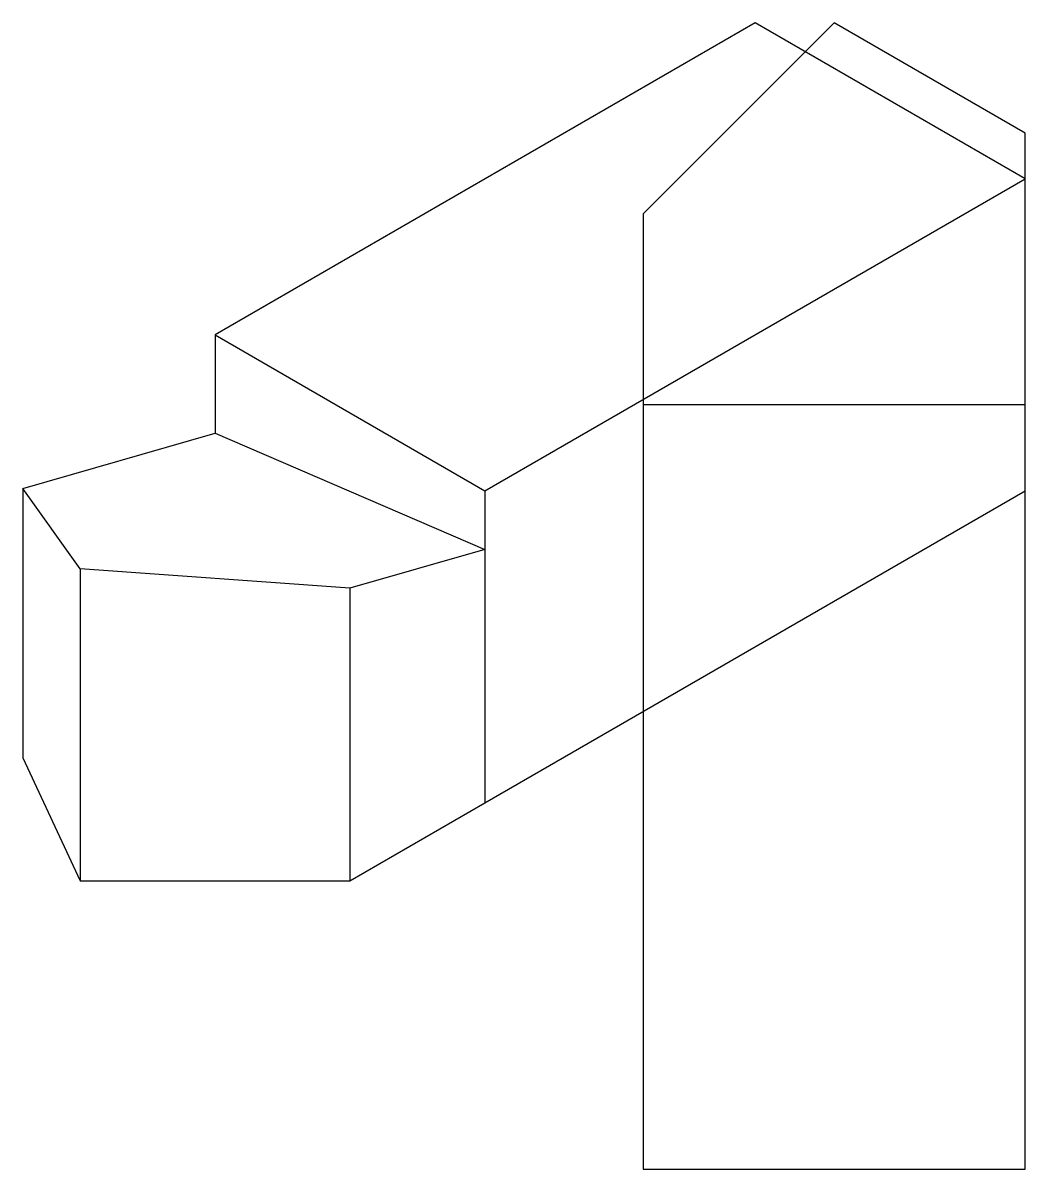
# Model space of a CAD drawing. Header units: inches. Extents: x -10001.08 to -10000.05, y -10001.23 to -10000.05.
import ezdxf

# ---------------------------------------------------------------- set-up
doc = ezdxf.new("R2010")
doc.units = ezdxf.units.IN
doc.header["$MEASUREMENT"] = 0

msp = doc.modelspace()

# ---------------------------------------------------------------- linework, layer by layer
for p, q in [((-10000.3296, -10000.0512), (-10000.8863, -10000.3726)), ((-10000.248, -10000.0512), (-10000.4449, -10000.248)), ((-10000.0512, -10000.2119), (-10000.3296, -10000.0512)), ((-10000.0512, -10000.1648), (-10000.248, -10000.0512)), ((-10000.0512, -10001.2323), (-10000.0512, -10000.1648)), ((-10000.608, -10000.5334), (-10000.0512, -10000.2119)), ((-10000.0512, -10000.5334), (-10000.0512, -10000.2119)), ((-10000.4449, -10000.248), (-10000.4449, -10001.2323)), ((-10000.8863, -10000.3726), (-10000.608, -10000.5334)), ((-10000.8863, -10000.3726), (-10000.8863, -10000.4739)), ((-10000.0512, -10000.4449), (-10000.4449, -10000.4449)), ((-10001.0844, -10000.5308), (-10000.8863, -10000.4739)), ((-10000.8863, -10000.4739), (-10000.608, -10000.5937)), ((-10001.0255, -10000.6137), (-10001.0844, -10000.5308)), ((-10001.0844, -10000.5308), (-10001.0844, -10000.8084)), ((-10000.608, -10000.5334), (-10000.608, -10000.8548)), ((-10000.608, -10000.8548), (-10000.0512, -10000.5334)), ((-10000.608, -10000.5937), (-10000.7472, -10000.6336)), ((-10000.7472, -10000.6336), (-10001.0255, -10000.6137)), ((-10001.0255, -10000.6137), (-10001.0255, -10000.9352)), ((-10000.7472, -10000.6336), (-10000.7472, -10000.9352)), ((-10001.0844, -10000.8084), (-10001.0255, -10000.9352)), ((-10000.7472, -10000.9352), (-10000.608, -10000.8548)), ((-10001.0255, -10000.9352), (-10000.7472, -10000.9352)), ((-10000.4449, -10001.2323), (-10000.0512, -10001.2323))]:
    msp.add_line(p, q)

doc.saveas('drawing.dxf')
